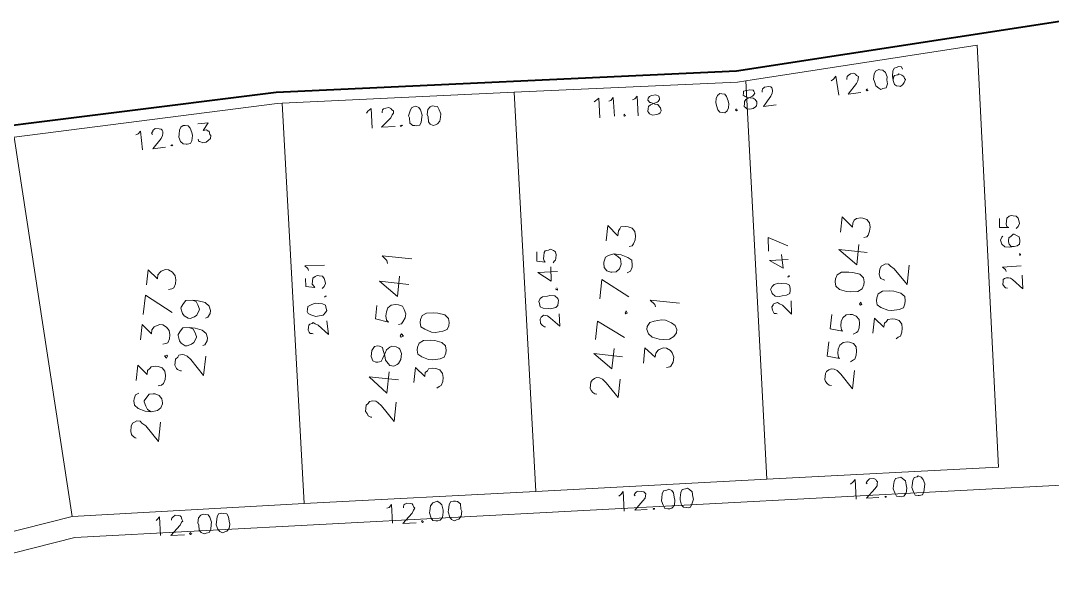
# Model space of a CAD drawing. Header units: metres. Extents: x -977055 to 805873, y -1033982 to 242021.
# Drawn here: x 2650.3 to 2703.9, y 1066.5 to 1095.5 of the extents above; entities that cross this region are included whole.
import ezdxf

# ---------------------------------------------------------------- set-up
doc = ezdxf.new("R2010")
doc.units = ezdxf.units.M
for name, color, linetype in [('PDF_acera', 7, 'Continuous'), ('PDF_areas por lote', 7, 'Continuous'), ('PDF_COTAS', 7, 'Continuous'), ('PDF_LOTES', 7, 'Continuous'), ('PDF_No. lotes', 7, 'Continuous'), ('PDF_Poligono Ceres', 7, 'Continuous')]:
    doc.layers.add(name, color=color, linetype=linetype)

# ---------------------------------------------------------------- blocks, each defined once
blk = doc.blocks.new('CALLE')
at = {"layer": 'PDF_acera', "lineweight": 9}
blk.add_lwpolyline([(35.646912, -218.961792), (29.00016, -177.853536), (-1.608768, -95.552352), (-8.763552, -56.0952), (-56.814912, -55.206144), (-58.084992, -53.851392), (-56.222208, 0.592704)], dxfattribs=at)
at = {"layer": 'PDF_areas por lote', "lineweight": 9}
for points in [[(33.360768, -179.928), (33.360768, -179.885664), (33.44544, -179.758656), (33.487776, -179.71632), (33.614784, -179.673984), (33.826464, -179.673984), (33.953472, -179.71632), (33.995808, -179.758656), (34.08048, -179.885664), (34.08048, -180.012672), (33.995808, -180.097344), (33.911136, -180.266688), (33.318432, -180.859392), (34.122816, -180.859392)], [(35.223552, -179.843328), (35.13888, -179.71632), (34.969536, -179.673984), (34.884864, -179.673984), (34.71552, -179.71632), (34.588512, -179.885664), (34.50384, -180.182016), (34.50384, -180.436032), (34.588512, -180.690048), (34.71552, -180.817056), (34.884864, -180.859392), (34.9272, -180.859392), (35.096544, -180.817056), (35.223552, -180.690048), (35.265888, -180.520704), (35.265888, -180.436032), (35.223552, -180.266688), (35.096544, -180.182016), (34.9272, -180.097344), (34.884864, -180.097344), (34.71552, -180.182016), (34.588512, -180.266688), (34.50384, -180.436032)], [(35.731584, -179.673984), (36.366624, -179.673984), (36.027936, -180.097344), (36.19728, -180.097344), (36.281952, -180.182016), (36.366624, -180.224352), (36.40896, -180.393696), (36.40896, -180.520704), (36.366624, -180.690048), (36.239616, -180.817056), (36.070272, -180.859392), (35.900928, -180.859392), (35.731584, -180.817056), (35.646912, -180.732384), (35.604576, -180.605376)], [(37.425024, -179.673984), (38.060064, -179.673984), (37.721376, -180.097344), (37.89072, -180.097344), (38.017728, -180.182016), (38.060064, -180.224352), (38.144736, -180.393696), (38.144736, -180.520704), (38.060064, -180.690048), (37.933056, -180.817056), (37.763712, -180.859392), (37.594368, -180.859392), (37.425024, -180.817056), (37.382688, -180.732384), (37.340352, -180.605376)], [(38.695104, -180.859392), (39.287808, -179.673984), (38.483424, -179.673984)], [(39.711168, -179.673984), (40.346208, -179.673984), (40.00752, -180.097344), (40.176864, -180.097344), (40.303872, -180.182016), (40.346208, -180.224352), (40.43088, -180.393696), (40.43088, -180.520704), (40.346208, -180.690048), (40.2192, -180.817056), (40.049856, -180.859392), (39.880512, -180.859392), (39.711168, -180.817056), (39.668832, -180.732384), (39.626496, -180.605376)], [(35.265888, -189.538272), (35.265888, -189.495936), (35.308224, -189.368928), (35.392896, -189.326592), (35.477568, -189.24192), (35.731584, -189.24192), (35.816256, -189.326592), (35.900928, -189.368928), (35.943264, -189.495936), (35.943264, -189.622944), (35.900928, -189.707616), (35.77392, -189.87696), (35.181216, -190.469664), (35.9856, -190.469664)], [(36.916992, -190.469664), (36.916992, -189.24192), (36.324288, -190.046304), (37.213344, -190.046304)], [(39.880512, -189.24192), (39.330144, -189.24192), (39.245472, -189.792288), (39.330144, -189.707616), (39.499488, -189.66528), (39.668832, -189.66528), (39.838176, -189.707616), (39.965184, -189.834624), (40.00752, -190.003968), (40.00752, -190.130976), (39.965184, -190.30032), (39.838176, -190.384992), (39.668832, -190.469664), (39.499488, -190.469664), (39.330144, -190.384992), (39.245472, -190.342656), (39.203136, -190.215648)], [(40.896576, -190.469664), (40.896576, -189.24192), (40.346208, -190.046304), (41.192928, -190.046304)], [(41.658624, -189.495936), (41.785632, -189.4536), (41.954976, -189.24192), (41.954976, -190.469664)], [(37.213344, -198.682848), (37.213344, -198.598176), (37.25568, -198.513504), (37.340352, -198.428832), (37.425024, -198.386496), (37.67904, -198.386496), (37.763712, -198.428832), (37.848384, -198.513504), (37.89072, -198.598176), (37.89072, -198.725184), (37.848384, -198.852192), (37.721376, -199.021536), (37.171008, -199.571904), (37.933056, -199.571904)], [(38.864448, -199.571904), (38.864448, -198.386496), (38.31408, -199.19088), (39.1608, -199.19088)], [(39.668832, -199.571904), (40.2192, -198.386496), (39.457152, -198.386496)], [(41.362272, -199.571904), (41.954976, -198.386496), (41.150592, -198.386496)], [(43.055712, -198.76752), (42.97104, -198.936864), (42.886368, -199.063872), (42.674688, -199.106208), (42.632352, -199.106208), (42.463008, -199.063872), (42.336, -198.936864), (42.293664, -198.76752), (42.293664, -198.725184), (42.336, -198.55584), (42.463008, -198.428832), (42.632352, -198.386496), (42.674688, -198.386496), (42.886368, -198.428832), (42.97104, -198.55584), (43.055712, -198.76752), (43.055712, -199.063872), (42.97104, -199.360224), (42.886368, -199.529568), (42.674688, -199.571904), (42.590016, -199.571904), (42.420672, -199.529568), (42.336, -199.40256)], [(43.563744, -198.386496), (44.198784, -198.386496), (43.81776, -198.852192), (44.02944, -198.852192), (44.114112, -198.894528), (44.198784, -198.936864), (44.24112, -199.106208), (44.24112, -199.233216), (44.198784, -199.40256), (44.071776, -199.529568), (43.902432, -199.571904), (43.733088, -199.571904), (43.563744, -199.529568), (43.479072, -199.487232), (43.436736, -199.360224)], [(38.610432, -208.29312), (38.610432, -208.208448), (38.652768, -208.123776), (38.73744, -208.039104), (38.822112, -207.996768), (39.076128, -207.996768), (39.1608, -208.039104), (39.245472, -208.123776), (39.287808, -208.208448), (39.287808, -208.335456), (39.245472, -208.462464), (39.118464, -208.631808), (38.568096, -209.182176), (39.330144, -209.182176)], [(40.388544, -207.996768), (39.79584, -207.996768), (39.753504, -208.5048), (39.79584, -208.462464), (39.965184, -208.420128), (40.134528, -208.420128), (40.303872, -208.462464), (40.43088, -208.589472), (40.473216, -208.758816), (40.473216, -208.843488), (40.43088, -209.012832), (40.303872, -209.13984), (40.134528, -209.182176), (39.965184, -209.182176), (39.79584, -209.13984), (39.753504, -209.097504), (39.668832, -208.970496)], [(41.531616, -207.996768), (40.938912, -207.996768), (40.896576, -208.5048), (40.938912, -208.462464), (41.108256, -208.420128), (41.2776, -208.420128), (41.446944, -208.462464), (41.573952, -208.589472), (41.616288, -208.758816), (41.616288, -208.843488), (41.573952, -209.012832), (41.446944, -209.13984), (41.2776, -209.182176), (41.108256, -209.182176), (40.938912, -209.13984), (40.896576, -209.097504), (40.811904, -208.970496)], [(44.24112, -209.182176), (44.24112, -207.996768), (43.690752, -208.801152), (44.537472, -208.801152)], [(44.960832, -207.996768), (45.595872, -207.996768), (45.214848, -208.462464), (45.384192, -208.462464), (45.5112, -208.5048), (45.595872, -208.589472), (45.638208, -208.758816), (45.638208, -208.843488), (45.595872, -209.012832), (45.468864, -209.13984), (45.29952, -209.182176), (45.130176, -209.182176), (44.960832, -209.13984), (44.87616, -209.097504), (44.833824, -208.970496)]]:
    blk.add_lwpolyline(points, dxfattribs=at)
for points in [[(36.874656, -180.732384), (36.789984, -180.817056), (36.874656, -180.859392), (36.916992, -180.817056)], [(37.763712, -189.24192), (37.594368, -189.326592), (37.552032, -189.4536), (37.552032, -189.538272), (37.594368, -189.66528), (37.721376, -189.707616), (37.933056, -189.792288), (38.1024, -189.834624), (38.229408, -189.961632), (38.271744, -190.046304), (38.271744, -190.215648), (38.229408, -190.342656), (38.187072, -190.384992), (38.017728, -190.469664), (37.763712, -190.469664), (37.594368, -190.384992), (37.552032, -190.342656), (37.46736, -190.215648), (37.46736, -190.046304), (37.552032, -189.961632), (37.67904, -189.834624), (37.848384, -189.792288), (38.060064, -189.707616), (38.187072, -189.66528), (38.229408, -189.538272), (38.229408, -189.4536), (38.187072, -189.326592), (38.017728, -189.24192)], [(38.73744, -190.342656), (38.695104, -190.384992), (38.73744, -190.469664), (38.822112, -190.384992)], [(40.684896, -199.487232), (40.64256, -199.529568), (40.684896, -199.571904), (40.769568, -199.529568)], [(42.886368, -207.996768), (42.717024, -208.039104), (42.590016, -208.208448), (42.54768, -208.5048), (42.54768, -208.674144), (42.590016, -208.970496), (42.717024, -209.13984), (42.886368, -209.182176), (43.013376, -209.182176), (43.18272, -209.13984), (43.309728, -208.970496), (43.352064, -208.674144), (43.352064, -208.5048), (43.309728, -208.208448), (43.18272, -208.039104), (43.013376, -207.996768)], [(42.081984, -209.097504), (42.039648, -209.13984), (42.081984, -209.182176), (42.166656, -209.13984)]]:
    blk.add_lwpolyline(points, close=True, dxfattribs=at)
at = {"layer": 'PDF_COTAS', "lineweight": 9}
for points in [[(45.849888, -178.573248), (45.892224, -178.65792), (46.019232, -178.742592), (45.257184, -178.911936)], [(45.93456, -179.250624), (45.976896, -179.208288), (46.061568, -179.250624), (46.103904, -179.250624), (46.188576, -179.335296), (46.188576, -179.50464), (46.188576, -179.589312), (46.14624, -179.631648), (46.103904, -179.673984), (46.019232, -179.673984), (45.93456, -179.673984), (45.807552, -179.631648), (45.341856, -179.335296), (45.468864, -179.843328)], [(45.595872, -180.097344), (45.553536, -180.055008), (45.553536, -180.097344), (45.595872, -180.13968)], [(30.05856, -181.113408), (30.100896, -181.155744), (30.227904, -181.240416), (29.465856, -181.367424)], [(46.5696, -181.071072), (46.654272, -181.494432), (46.315584, -181.325088), (46.35792, -181.452096), (46.315584, -181.536768), (46.315584, -181.579104), (46.188576, -181.62144), (46.14624, -181.663776), (46.019232, -181.663776), (45.93456, -181.579104), (45.849888, -181.494432), (45.807552, -181.367424), (45.849888, -181.240416), (45.849888, -181.19808), (45.93456, -181.155744)], [(30.143232, -181.748448), (30.185568, -181.748448), (30.227904, -181.748448), (30.27024, -181.790784), (30.354912, -181.875456), (30.354912, -182.002464), (30.354912, -182.087136), (30.312576, -182.129472), (30.227904, -182.171808), (30.143232, -182.214144), (30.100896, -182.171808), (29.973888, -182.129472), (29.508192, -181.790784), (29.592864, -182.341152)], [(29.719872, -182.595168), (29.677536, -182.552832), (29.6352, -182.595168), (29.677536, -182.637504)], [(47.755008, -187.97184), (47.83968, -188.014176), (47.966688, -188.141184), (47.162304, -188.268192)], [(47.83968, -188.60688), (47.882016, -188.60688), (47.966688, -188.60688), (48.009024, -188.649216), (48.05136, -188.733888), (48.093696, -188.860896), (48.05136, -188.945568), (48.009024, -188.987904), (47.966688, -189.072576), (47.882016, -189.072576), (47.797344, -189.03024), (47.670336, -188.987904), (47.246976, -188.649216), (47.331648, -189.199584)], [(47.41632, -189.4536), (47.373984, -189.411264), (47.373984, -189.4536), (47.41632, -189.495936)], [(31.582656, -190.554336), (31.624992, -190.639008), (31.752, -190.72368), (30.989952, -190.850688)], [(31.667328, -191.231712), (31.709664, -191.231712), (31.794336, -191.231712), (31.836672, -191.274048), (31.879008, -191.35872), (31.879008, -191.485728), (31.879008, -191.5704), (31.836672, -191.612736), (31.752, -191.655072), (31.709664, -191.697408), (31.624992, -191.655072), (31.497984, -191.612736), (31.032288, -191.274048), (31.11696, -191.824416)], [(31.243968, -192.078432), (31.201632, -192.036096), (31.159296, -192.078432), (31.201632, -192.120768)], [(49.236768, -197.28576), (49.279104, -197.328096), (49.406112, -197.455104), (48.601728, -197.582112)], [(49.32144, -197.878464), (49.363776, -197.963136), (49.490784, -198.047808), (48.728736, -198.174816)], [(48.855744, -198.598176), (48.813408, -198.55584), (48.771072, -198.598176), (48.813408, -198.640512)], [(49.490784, -198.852192), (49.53312, -198.936864), (49.660128, -199.021536), (48.855744, -199.148544)], [(33.106752, -200.0376), (33.191424, -200.122272), (33.318432, -200.206944), (32.514048, -200.333952)], [(33.191424, -200.714976), (33.23376, -200.67264), (33.318432, -200.714976), (33.360768, -200.757312), (33.403104, -200.799648), (33.403104, -200.968992), (33.403104, -201.053664), (33.360768, -201.096), (33.318432, -201.138336), (33.23376, -201.138336), (33.149088, -201.138336), (33.02208, -201.053664), (32.59872, -200.757312), (32.683392, -201.265344)], [(32.768064, -201.51936), (32.725728, -201.51936), (32.725728, -201.561696), (32.768064, -201.561696)], [(49.575456, -203.170464), (49.53312, -203.128128), (49.490784, -203.170464), (49.53312, -203.2128)], [(50.37984, -204.144192), (50.422176, -204.144192), (50.506848, -204.144192), (50.549184, -204.186528), (50.59152, -204.228864), (50.633856, -204.398208), (50.633856, -204.48288), (50.59152, -204.525216), (50.506848, -204.567552), (50.464512, -204.567552), (50.37984, -204.567552), (50.252832, -204.525216), (49.787136, -204.2712), (49.914144, -204.779232)], [(51.141888, -206.938368), (51.22656, -207.02304), (51.353568, -207.107712), (50.59152, -207.319392)], [(51.268896, -207.573408), (51.311232, -207.573408), (51.395904, -207.573408), (51.43824, -207.615744), (51.522912, -207.700416), (51.565248, -207.827424), (51.522912, -207.912096), (51.480576, -207.954432), (51.43824, -208.039104), (51.353568, -208.039104), (51.268896, -208.039104), (51.141888, -207.996768), (50.676192, -207.700416), (50.8032, -208.208448)], [(50.972544, -208.462464), (50.930208, -208.420128), (50.887872, -208.462464), (50.930208, -208.5048)], [(34.630848, -209.520864), (34.71552, -209.605536), (34.842528, -209.690208), (34.038144, -209.817216)], [(51.946272, -209.817216), (52.030944, -209.77488), (52.030944, -209.647872), (51.988608, -209.5632), (51.946272, -209.478528), (51.819264, -209.436192), (51.607584, -209.436192), (51.43824, -209.478528), (51.268896, -209.5632), (51.22656, -209.647872), (51.22656, -209.77488), (51.22656, -209.817216), (51.311232, -209.901888), (51.395904, -209.944224), (51.522912, -209.98656), (51.565248, -209.944224), (51.64992, -209.901888), (51.692256, -209.817216), (51.734592, -209.690208), (51.692256, -209.647872), (51.64992, -209.520864), (51.565248, -209.478528), (51.43824, -209.478528)], [(34.71552, -210.19824), (34.757856, -210.155904), (34.842528, -210.19824), (34.884864, -210.240576), (34.9272, -210.282912), (34.969536, -210.452256), (34.9272, -210.536928), (34.884864, -210.579264), (34.842528, -210.6216), (34.757856, -210.6216), (34.673184, -210.6216), (34.546176, -210.536928), (34.122816, -210.240576), (34.207488, -210.748608)], [(34.29216, -211.002624), (34.249824, -211.002624), (34.249824, -211.04496), (34.29216, -211.04496)], [(45.5112, -214.685856), (45.468864, -214.64352), (45.341856, -214.601184), (45.257184, -214.64352), (45.172512, -214.685856), (45.08784, -214.812864), (45.08784, -215.024544), (45.130176, -215.193888), (45.172512, -215.320896), (45.257184, -215.405568), (45.384192, -215.405568), (45.426528, -215.405568), (45.553536, -215.363232), (45.595872, -215.27856), (45.638208, -215.151552), (45.638208, -215.109216), (45.553536, -215.024544), (45.468864, -214.939872), (45.341856, -214.939872), (45.29952, -214.939872), (45.214848, -214.982208), (45.130176, -215.06688), (45.130176, -215.193888)], [(46.230912, -214.474176), (45.849888, -214.516512), (45.892224, -214.897536), (45.93456, -214.812864), (46.019232, -214.770528), (46.14624, -214.770528), (46.273248, -214.770528), (46.35792, -214.8552), (46.400256, -214.939872), (46.400256, -215.024544), (46.400256, -215.151552), (46.315584, -215.236224), (46.230912, -215.27856), (46.103904, -215.320896), (45.976896, -215.27856), (45.93456, -215.236224), (45.892224, -215.193888)], [(43.3944, -215.109216), (43.3944, -215.024544), (43.436736, -214.982208), (43.521408, -214.897536), (43.648416, -214.897536), (43.733088, -214.897536), (43.775424, -214.939872), (43.81776, -215.024544), (43.81776, -215.109216), (43.81776, -215.193888), (43.775424, -215.27856), (43.436736, -215.744256), (43.987104, -215.659584)], [(44.071776, -214.982208), (44.156448, -214.939872), (44.24112, -214.812864), (44.368128, -215.574912)], [(44.833824, -215.447904), (44.791488, -215.49024), (44.833824, -215.49024), (44.87616, -215.447904)]]:
    blk.add_lwpolyline(points, dxfattribs=at)
for points in [[(46.442592, -180.478368), (46.35792, -180.393696), (46.230912, -180.35136), (46.061568, -180.35136), (45.93456, -180.35136), (45.765216, -180.436032), (45.680544, -180.56304), (45.680544, -180.690048), (45.680544, -180.732384), (45.72288, -180.859392), (45.849888, -180.901728), (46.061568, -180.901728), (46.188576, -180.859392), (46.35792, -180.77472), (46.442592, -180.690048), (46.442592, -180.56304)], [(30.524256, -183.018528), (30.48192, -182.933856), (30.354912, -182.849184), (30.143232, -182.849184), (30.05856, -182.89152), (29.84688, -182.933856), (29.762208, -183.018528), (29.719872, -183.145536), (29.762208, -183.230208), (29.804544, -183.357216), (29.931552, -183.399552), (30.143232, -183.399552), (30.227904, -183.399552), (30.439584, -183.31488), (30.524256, -183.230208), (30.524256, -183.1032)], [(30.651264, -183.780576), (30.608928, -183.653568), (30.48192, -183.611232), (30.27024, -183.611232), (30.143232, -183.611232), (29.973888, -183.695904), (29.889216, -183.780576), (29.84688, -183.907584), (29.889216, -183.992256), (29.931552, -184.076928), (30.05856, -184.1616), (30.227904, -184.1616), (30.354912, -184.119264), (30.524256, -184.076928), (30.651264, -183.992256), (30.651264, -183.865248)], [(41.319936, -186.91344), (41.192928, -186.109056), (41.108256, -186.236064), (41.023584, -186.2784), (41.108256, -186.236064), (41.192928, -186.109056)], [(39.033792, -187.252128), (38.483424, -187.379136), (38.822112, -186.91344), (38.864448, -186.786432), (38.906784, -186.70176), (38.864448, -186.659424), (38.822112, -186.574752), (38.779776, -186.532416), (38.695104, -186.532416), (38.568096, -186.532416), (38.483424, -186.574752), (38.441088, -186.617088), (38.441088, -186.70176), (38.441088, -186.744096), (38.441088, -186.70176), (38.441088, -186.617088), (38.483424, -186.574752), (38.568096, -186.532416), (38.695104, -186.532416), (38.779776, -186.532416), (38.822112, -186.574752), (38.864448, -186.659424), (38.906784, -186.70176), (38.864448, -186.786432), (38.822112, -186.91344), (38.483424, -187.379136)], [(39.330144, -186.405408), (39.245472, -186.447744), (39.203136, -186.574752), (39.1608, -186.786432), (39.203136, -186.91344), (39.245472, -187.082784), (39.37248, -187.167456), (39.457152, -187.209792), (39.541824, -187.167456), (39.668832, -187.12512), (39.711168, -186.998112), (39.711168, -186.828768), (39.711168, -186.70176), (39.626496, -186.532416), (39.541824, -186.405408), (39.414816, -186.405408)], [(39.330144, -186.405408), (39.245472, -186.447744), (39.203136, -186.574752), (39.1608, -186.786432), (39.203136, -186.91344), (39.245472, -187.082784), (39.37248, -187.167456), (39.457152, -187.209792), (39.541824, -187.167456), (39.668832, -187.12512), (39.711168, -186.998112), (39.711168, -186.828768), (39.711168, -186.70176), (39.626496, -186.532416), (39.541824, -186.405408), (39.414816, -186.405408)], [(40.346208, -186.91344), (40.388544, -186.955776), (40.43088, -186.998112), (40.557888, -187.040448), (40.684896, -186.998112), (40.769568, -186.955776), (40.85424, -186.871104), (40.85424, -186.744096), (40.85424, -186.659424), (40.811904, -186.574752), (40.727232, -186.49008), (40.600224, -186.49008), (40.473216, -186.49008), (40.388544, -186.574752), (40.346208, -186.617088), (40.346208, -186.236064), (40.684896, -186.193728), (40.346208, -186.236064), (40.346208, -186.617088), (40.388544, -186.574752), (40.473216, -186.49008), (40.600224, -186.49008), (40.727232, -186.49008), (40.811904, -186.574752), (40.85424, -186.659424), (40.85424, -186.744096), (40.85424, -186.871104), (40.769568, -186.955776), (40.684896, -186.998112), (40.557888, -187.040448), (40.43088, -186.998112), (40.388544, -186.955776)], [(40.049856, -187.082784), (40.049856, -187.12512), (40.00752, -187.082784), (40.00752, -187.040448), (40.00752, -187.082784), (40.049856, -187.12512)], [(48.220704, -189.87696), (48.178368, -189.792288), (48.05136, -189.749952), (47.83968, -189.707616), (47.755008, -189.749952), (47.543328, -189.792288), (47.458656, -189.919296), (47.458656, -190.003968), (47.458656, -190.08864), (47.500992, -190.215648), (47.628, -190.257984), (47.83968, -190.257984), (47.924352, -190.257984), (48.136032, -190.173312), (48.220704, -190.08864), (48.26304, -189.961632)], [(48.347712, -190.639008), (48.305376, -190.554336), (48.178368, -190.469664), (47.966688, -190.469664), (47.882016, -190.512), (47.670336, -190.554336), (47.585664, -190.639008), (47.543328, -190.766016), (47.585664, -190.850688), (47.628, -190.93536), (47.755008, -191.020032), (47.924352, -191.020032), (48.05136, -191.020032), (48.220704, -190.93536), (48.347712, -190.850688), (48.347712, -190.72368)], [(32.048352, -192.501792), (32.006016, -192.41712), (31.879008, -192.332448), (31.667328, -192.332448), (31.582656, -192.332448), (31.370976, -192.41712), (31.286304, -192.501792), (31.286304, -192.6288), (31.286304, -192.713472), (31.32864, -192.798144), (31.455648, -192.882816), (31.667328, -192.882816), (31.752, -192.882816), (31.96368, -192.798144), (32.048352, -192.713472), (32.090688, -192.586464)], [(32.17536, -193.26384), (32.133024, -193.136832), (32.006016, -193.094496), (31.794336, -193.094496), (31.709664, -193.094496), (31.497984, -193.179168), (31.413312, -193.26384), (31.370976, -193.390848), (31.413312, -193.47552), (31.455648, -193.560192), (31.582656, -193.644864), (31.794336, -193.644864), (31.879008, -193.602528), (32.090688, -193.560192), (32.17536, -193.433184), (32.17536, -193.348512)], [(40.684896, -195.931008), (40.557888, -195.973344), (40.515552, -196.100352), (40.515552, -196.312032), (40.515552, -196.396704), (40.600224, -196.608384), (40.684896, -196.693056), (40.811904, -196.693056), (40.896576, -196.693056), (40.981248, -196.65072), (41.06592, -196.523712), (41.06592, -196.312032), (41.023584, -196.22736), (40.981248, -196.01568), (40.896576, -195.931008), (40.769568, -195.888672)], [(40.684896, -195.931008), (40.557888, -195.973344), (40.515552, -196.100352), (40.515552, -196.312032), (40.515552, -196.396704), (40.600224, -196.608384), (40.684896, -196.693056), (40.811904, -196.693056), (40.896576, -196.693056), (40.981248, -196.65072), (41.06592, -196.523712), (41.06592, -196.312032), (41.023584, -196.22736), (40.981248, -196.01568), (40.896576, -195.931008), (40.769568, -195.888672)], [(42.251328, -196.22736), (41.658624, -196.312032), (41.954976, -195.719328), (42.081984, -196.523712), (41.954976, -195.719328), (41.658624, -196.312032)], [(42.420672, -196.312032), (42.505344, -196.354368), (42.54768, -196.396704), (42.632352, -196.396704), (42.75936, -196.396704), (42.886368, -196.354368), (42.928704, -196.269696), (42.97104, -196.142688), (42.928704, -196.058016), (42.886368, -195.931008), (42.801696, -195.888672), (42.674688, -195.888672), (42.54768, -195.888672), (42.463008, -195.931008), (42.420672, -195.973344), (42.420672, -195.634656), (42.801696, -195.59232), (42.420672, -195.634656), (42.420672, -195.973344), (42.463008, -195.931008), (42.54768, -195.888672), (42.674688, -195.888672), (42.801696, -195.888672), (42.886368, -195.931008), (42.928704, -196.058016), (42.97104, -196.142688), (42.928704, -196.269696), (42.886368, -196.354368), (42.75936, -196.396704), (42.632352, -196.396704), (42.54768, -196.396704), (42.505344, -196.354368)], [(40.346208, -196.777728), (39.838176, -196.8624), (40.134528, -196.43904), (40.2192, -196.312032), (40.2192, -196.22736), (40.2192, -196.142688), (40.176864, -196.100352), (40.134528, -196.058016), (40.049856, -196.01568), (39.880512, -196.058016), (39.838176, -196.100352), (39.79584, -196.142688), (39.753504, -196.22736), (39.753504, -196.269696), (39.753504, -196.22736), (39.79584, -196.142688), (39.838176, -196.100352), (39.880512, -196.058016), (40.049856, -196.01568), (40.134528, -196.058016), (40.176864, -196.100352), (40.2192, -196.142688), (40.2192, -196.22736), (40.2192, -196.312032), (40.134528, -196.43904), (39.838176, -196.8624)], [(41.404608, -196.566048), (41.362272, -196.608384), (41.319936, -196.608384), (41.362272, -196.523712), (41.319936, -196.608384), (41.362272, -196.608384)], [(49.7448, -199.61424), (49.702464, -199.529568), (49.617792, -199.487232), (49.53312, -199.487232), (49.448448, -199.571904), (49.448448, -199.61424), (49.406112, -199.783584), (49.406112, -199.910592), (49.32144, -199.995264), (49.279104, -200.0376), (49.152096, -200.079936), (49.067424, -200.0376), (49.025088, -199.995264), (48.982752, -199.910592), (48.940416, -199.741248), (48.982752, -199.61424), (49.025088, -199.571904), (49.067424, -199.529568), (49.194432, -199.529568), (49.279104, -199.529568), (49.363776, -199.61424), (49.406112, -199.698912), (49.490784, -199.868256), (49.53312, -199.910592), (49.617792, -199.952928), (49.660128, -199.952928), (49.7448, -199.910592), (49.787136, -199.783584)], [(33.572448, -201.985056), (33.530112, -201.858048), (33.403104, -201.815712), (33.23376, -201.815712), (33.106752, -201.815712), (32.937408, -201.900384), (32.8104, -201.985056), (32.8104, -202.112064), (32.8104, -202.196736), (32.852736, -202.281408), (32.979744, -202.36608), (33.191424, -202.36608), (33.318432, -202.323744), (33.487776, -202.281408), (33.572448, -202.196736), (33.614784, -202.069728)], [(50.125824, -202.408416), (50.041152, -202.323744), (49.914144, -202.281408), (49.7448, -202.281408), (49.617792, -202.323744), (49.448448, -202.408416), (49.363776, -202.493088), (49.363776, -202.620096), (49.363776, -202.704768), (49.448448, -202.78944), (49.575456, -202.831776), (49.7448, -202.831776), (49.871808, -202.78944), (50.041152, -202.704768), (50.125824, -202.620096), (50.125824, -202.493088)], [(33.699456, -202.747104), (33.65712, -202.620096), (33.530112, -202.57776), (33.318432, -202.57776), (33.23376, -202.57776), (33.02208, -202.662432), (32.937408, -202.747104), (32.937408, -202.874112), (32.937408, -202.958784), (32.979744, -203.043456), (33.106752, -203.085792), (33.318432, -203.128128), (33.403104, -203.085792), (33.614784, -203.043456), (33.699456, -202.916448), (33.741792, -202.831776)], [(50.37984, -203.509152), (50.337504, -203.382144), (50.252832, -203.382144), (50.16816, -203.382144), (50.125824, -203.466816), (50.083488, -203.551488), (50.083488, -203.678496), (50.083488, -203.805504), (50.041152, -203.890176), (49.95648, -203.974848), (49.871808, -203.974848), (49.787136, -203.974848), (49.7448, -203.932512), (49.660128, -203.84784), (49.617792, -203.720832), (49.617792, -203.593824), (49.660128, -203.551488), (49.702464, -203.466816), (49.829472, -203.466816), (49.914144, -203.466816), (49.998816, -203.509152), (50.083488, -203.63616), (50.16816, -203.763168), (50.210496, -203.805504), (50.295168, -203.84784), (50.37984, -203.805504), (50.422176, -203.763168), (50.422176, -203.63616)], [(43.775424, -205.668288), (43.225056, -205.795296), (43.479072, -205.202592), (43.60608, -205.96464), (43.479072, -205.202592), (43.225056, -205.795296)], [(44.156448, -205.879968), (44.410464, -205.033248), (43.860096, -205.11792), (44.410464, -205.033248)], [(41.91264, -206.260992), (41.362272, -206.345664), (41.70096, -205.922304), (41.743296, -205.795296), (41.785632, -205.710624), (41.743296, -205.625952), (41.70096, -205.54128), (41.658624, -205.54128), (41.573952, -205.498944), (41.446944, -205.54128), (41.362272, -205.583616), (41.319936, -205.625952), (41.319936, -205.710624), (41.319936, -205.75296), (41.319936, -205.710624), (41.319936, -205.625952), (41.362272, -205.583616), (41.446944, -205.54128), (41.573952, -205.498944), (41.658624, -205.54128), (41.70096, -205.54128), (41.743296, -205.625952), (41.785632, -205.710624), (41.743296, -205.795296), (41.70096, -205.922304), (41.362272, -206.345664)], [(42.208992, -205.414272), (42.12432, -205.456608), (42.039648, -205.583616), (42.039648, -205.75296), (42.081984, -205.879968), (42.12432, -206.049312), (42.208992, -206.17632), (42.336, -206.17632), (42.420672, -206.17632), (42.54768, -206.133984), (42.590016, -206.006976), (42.590016, -205.795296), (42.590016, -205.668288), (42.505344, -205.498944), (42.420672, -205.414272), (42.293664, -205.371936)], [(42.208992, -205.414272), (42.12432, -205.456608), (42.039648, -205.583616), (42.039648, -205.75296), (42.081984, -205.879968), (42.12432, -206.049312), (42.208992, -206.17632), (42.336, -206.17632), (42.420672, -206.17632), (42.54768, -206.133984), (42.590016, -206.006976), (42.590016, -205.795296), (42.590016, -205.668288), (42.505344, -205.498944), (42.420672, -205.414272), (42.293664, -205.371936)], [(42.928704, -206.049312), (42.928704, -206.091648), (42.886368, -206.049312), (42.886368, -206.006976), (42.886368, -206.049312), (42.928704, -206.091648)], [(51.819264, -208.843488), (51.734592, -208.71648), (51.607584, -208.674144), (51.395904, -208.674144), (51.311232, -208.71648), (51.141888, -208.801152), (51.057216, -208.92816), (51.01488, -209.012832), (51.057216, -209.097504), (51.099552, -209.224512), (51.268896, -209.266848), (51.43824, -209.224512), (51.565248, -209.224512), (51.734592, -209.13984), (51.819264, -209.012832), (51.819264, -208.885824)], [(35.096544, -211.46832), (35.054208, -211.341312), (34.9272, -211.298976), (34.757856, -211.298976), (34.630848, -211.298976), (34.461504, -211.383648), (34.334496, -211.46832), (34.334496, -211.595328), (34.334496, -211.68), (34.376832, -211.764672), (34.50384, -211.849344), (34.71552, -211.849344), (34.842528, -211.807008), (35.011872, -211.764672), (35.096544, -211.637664), (35.13888, -211.552992)], [(35.223552, -212.230368), (35.181216, -212.10336), (35.054208, -212.061024), (34.842528, -212.061024), (34.757856, -212.061024), (34.588512, -212.145696), (34.461504, -212.230368), (34.461504, -212.357376), (34.461504, -212.399712), (34.50384, -212.52672), (34.630848, -212.569056), (34.842528, -212.569056), (34.969536, -212.569056), (35.13888, -212.484384), (35.223552, -212.399712), (35.265888, -212.272704)]]:
    blk.add_lwpolyline(points, close=True, dxfattribs=at)
at = {"layer": 'PDF_LOTES', "lineweight": 20}
for points in [[(42.590016, -162.654912), (26.502336, -168.624288), (29.84688, -177.641856), (45.214848, -173.5776), (44.495136, -170.444736)], [(45.214848, -173.5776), (29.84688, -177.641856), (31.413312, -187.12512), (47.797344, -184.457952), (47.755008, -184.246272)], [(47.797344, -184.457952), (31.413312, -187.12512), (32.937408, -196.608384), (49.279104, -193.941216)], [(49.279104, -193.941216), (32.937408, -196.608384), (34.461504, -206.049312), (50.760864, -203.42448), (50.676192, -203.085792)], [(50.760864, -203.42448), (34.461504, -206.049312), (35.9856, -215.532576), (53.258688, -212.780736)]]:
    blk.add_lwpolyline(points, close=True, dxfattribs=at)
at = {"layer": 'PDF_No. lotes', "lineweight": 20}
for points in [[(36.324288, -181.494432), (36.324288, -181.452096), (36.366624, -181.325088), (36.40896, -181.282752), (36.535968, -181.19808), (36.789984, -181.19808), (36.874656, -181.282752), (36.959328, -181.325088), (37.001664, -181.452096), (37.001664, -181.536768), (36.959328, -181.663776), (36.83232, -181.83312), (36.239616, -182.425824), (37.044, -182.425824)], [(38.144736, -181.62144), (38.1024, -181.790784), (37.975392, -181.875456), (37.806048, -181.960128), (37.763712, -181.960128), (37.552032, -181.875456), (37.46736, -181.790784), (37.382688, -181.62144), (37.382688, -181.536768), (37.46736, -181.367424), (37.552032, -181.282752), (37.763712, -181.19808), (37.806048, -181.19808), (37.975392, -181.282752), (38.1024, -181.367424), (38.144736, -181.62144), (38.144736, -181.875456), (38.1024, -182.171808), (37.975392, -182.341152), (37.806048, -182.425824), (37.67904, -182.425824), (37.509696, -182.341152), (37.46736, -182.25648)], [(39.287808, -181.62144), (39.245472, -181.790784), (39.118464, -181.875456), (38.94912, -181.960128), (38.906784, -181.960128), (38.695104, -181.875456), (38.610432, -181.790784), (38.52576, -181.62144), (38.52576, -181.536768), (38.610432, -181.367424), (38.695104, -181.282752), (38.906784, -181.19808), (38.94912, -181.19808), (39.118464, -181.282752), (39.245472, -181.367424), (39.287808, -181.62144), (39.287808, -181.875456), (39.245472, -182.171808), (39.118464, -182.341152), (38.94912, -182.425824), (38.822112, -182.425824), (38.652768, -182.341152), (38.610432, -182.25648)], [(36.874656, -191.104704), (37.509696, -191.104704), (37.171008, -191.528064), (37.340352, -191.528064), (37.425024, -191.612736), (37.509696, -191.655072), (37.552032, -191.824416), (37.552032, -191.951424), (37.509696, -192.120768), (37.382688, -192.247776), (37.213344, -192.290112), (37.044, -192.290112), (36.874656, -192.247776), (36.83232, -192.163104), (36.747648, -192.078432)], [(38.695104, -200.46096), (39.330144, -200.46096), (38.991456, -200.926656), (39.1608, -200.926656), (39.287808, -201.011328), (39.330144, -201.053664), (39.414816, -201.223008), (39.414816, -201.350016), (39.330144, -201.51936), (39.245472, -201.604032), (39.076128, -201.688704), (38.864448, -201.688704), (38.695104, -201.604032), (38.652768, -201.561696), (38.610432, -201.434688)], [(41.06592, -200.714976), (41.150592, -200.67264), (41.319936, -200.46096), (41.319936, -201.688704)], [(40.938912, -209.77488), (41.573952, -209.77488), (41.235264, -210.19824), (41.404608, -210.19824), (41.48928, -210.282912), (41.573952, -210.325248), (41.616288, -210.494592), (41.616288, -210.6216), (41.573952, -210.790944), (41.446944, -210.917952), (41.2776, -210.960288), (41.108256, -210.960288), (40.938912, -210.917952), (40.896576, -210.83328), (40.811904, -210.748608)], [(43.18272, -210.028896), (43.18272, -209.98656), (43.225056, -209.859552), (43.267392, -209.817216), (43.3944, -209.77488), (43.60608, -209.77488), (43.733088, -209.817216), (43.775424, -209.859552), (43.860096, -209.98656), (43.860096, -210.113568), (43.775424, -210.19824), (43.690752, -210.367584), (43.098048, -210.960288), (43.902432, -210.960288)]]:
    blk.add_lwpolyline(points, dxfattribs=at)
for points in [[(38.229408, -191.104704), (38.060064, -191.14704), (37.975392, -191.316384), (37.89072, -191.612736), (37.89072, -191.78208), (37.975392, -192.078432), (38.060064, -192.247776), (38.229408, -192.290112), (38.356416, -192.290112), (38.52576, -192.247776), (38.652768, -192.078432), (38.695104, -191.78208), (38.695104, -191.612736), (38.652768, -191.316384), (38.52576, -191.14704), (38.356416, -191.104704)], [(39.37248, -191.104704), (39.203136, -191.14704), (39.118464, -191.316384), (39.033792, -191.612736), (39.033792, -191.78208), (39.118464, -192.078432), (39.203136, -192.247776), (39.37248, -192.290112), (39.499488, -192.290112), (39.668832, -192.247776), (39.79584, -192.078432), (39.838176, -191.78208), (39.838176, -191.612736), (39.79584, -191.316384), (39.668832, -191.14704), (39.499488, -191.104704)], [(40.092192, -200.46096), (39.922848, -200.545632), (39.79584, -200.714976), (39.753504, -201.011328), (39.753504, -201.180672), (39.79584, -201.434688), (39.922848, -201.604032), (40.092192, -201.688704), (40.2192, -201.688704), (40.388544, -201.604032), (40.473216, -201.434688), (40.557888, -201.180672), (40.557888, -201.011328), (40.473216, -200.714976), (40.388544, -200.545632), (40.2192, -200.46096)], [(42.293664, -209.77488), (42.12432, -209.817216), (42.039648, -209.98656), (41.954976, -210.282912), (41.954976, -210.452256), (42.039648, -210.748608), (42.12432, -210.917952), (42.293664, -210.960288), (42.420672, -210.960288), (42.590016, -210.917952), (42.717024, -210.748608), (42.75936, -210.452256), (42.75936, -210.282912), (42.717024, -209.98656), (42.590016, -209.817216), (42.420672, -209.77488)]]:
    blk.add_lwpolyline(points, close=True, dxfattribs=at)
at = {"layer": 'PDF_Poligono Ceres', "lineweight": 40}
blk.add_lwpolyline([(13.54752, -78.236928), (16.595712, -94.028256), (17.442432, -96.187392), (22.819104, -112.61376), (26.756352, -121.50432), (28.746144, -127.389024), (35.181216, -142.629984), (40.64256, -155.881152), (42.590016, -160.792128), (44.960832, -170.317728), (48.220704, -184.1616), (51.141888, -203.00112), (54.655776, -216.252288)], dxfattribs=at)

msp = doc.modelspace()

# ---------------------------------------------------------------- block references
at = {"xscale": 1.255773352820658, "yscale": 1.255773352820658, "zscale": 1.255773352820658, "rotation": 83.85573648860341}
msp.add_blockref('CALLE', (2427.15058, 1056.36283, 1015.371), dxfattribs=at)

doc.saveas('drawing.dxf')
